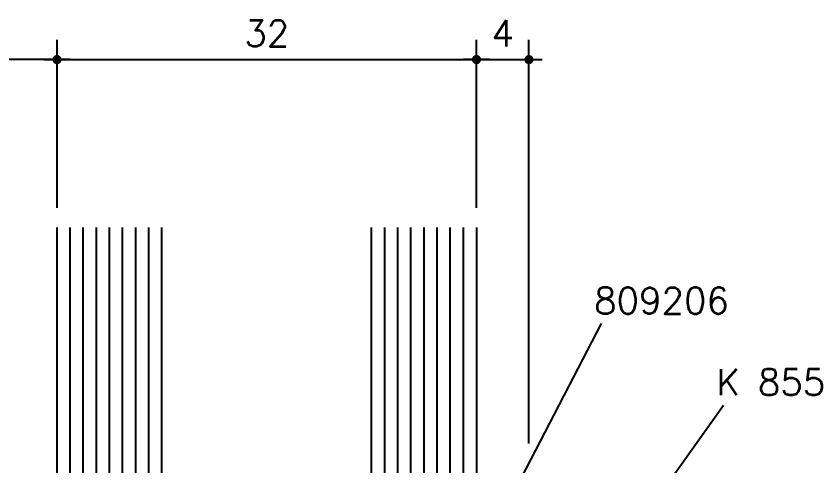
# Model space of a CAD drawing. Extents: x 0 to 4131, y -1600 to 527.
# Drawn here: x 266.8 to 328.3, y -224.5 to -190.2 of the extents above; entities that cross this region are included whole.
import ezdxf

# ---------------------------------------------------------------- set-up
doc = ezdxf.new("R2010")
doc.units = 0
doc.header["$LTSCALE"] = 7.5
doc.header["$MEASUREMENT"] = 0
doc.layers.get('0').update_dxf_attribs({"linetype": 'CONTINUOUS'})
doc.layers.get('DEFPOINTS').update_dxf_attribs({"linetype": 'CONTINUOUS'})
for name, color, linetype in [('QUOTE', 254, 'CONTINUOUS'), ('TRATTEGGI', 140, 'CONTINUOUS'), ('VETRO', 6, 'CONTINUOUS')]:
    doc.layers.add(name, color=color, linetype=linetype)
doc.styles.get("Standard").update_dxf_attribs({"font": 'romans.shx'})
doc.dimstyles.new('SCALA_1-1$0', dxfattribs={"dimtxt": 2, "dimasz": 1, "dimexe": 1.5, "dimexo": 1.5, "dimgap": 1, "dimtad": 3, "dimdsep": 46, "dimtxsty": 'Standard', "dimblk1": 'PUNTO', "dimblk2": 'PUNTO', "dimsah": 1, "dimcen": 0.09, "dimclrt": 2, "dimadec": 0, "dimazin": 0, "dimtfac": 0.7, "dimtmove": 0, "dimatfit": 3, "dimldrblk": 'PUNTO', "dimfxl": 1, "dimtolj": 2, "dimarcsym": 0})

# ---------------------------------------------------------------- blocks, each defined once
blk = doc.blocks.new('PUNTO')
blk.add_line((-1, 0), (1, 0))
at = {"const_width": 0.35}
blk.add_lwpolyline([(-0.175, 0, 1), (0.175, 0, 1)], format="xyb", close=True, dxfattribs=at)
blk = doc.blocks.new('*D127')
at = {"layer": 'DEFPOINTS', "color": 0, "transparency": 16777216}
for p in [(301.964, -193.534), (269.964, -206.324), (301.964, -206.324)]:
    blk.add_point(p, dxfattribs=at)
at = {"layer": 'QUOTE', "color": 0, "lineweight": -2, "transparency": 16777216}
for p, q in [((269.964, -204.824), (269.964, -192.034)), ((301.964, -204.824), (301.964, -192.034)), ((270.964, -193.534), (300.964, -193.534))]:
    blk.add_line(p, q, dxfattribs=at)
at = {"layer": 'QUOTE', "color": 0, "lineweight": -2, "transparency": 16777216, "rotation": 180}
blk.add_blockref('PUNTO', (269.964, -193.534), dxfattribs=at)
at = {"layer": 'QUOTE', "color": 0, "lineweight": -2, "transparency": 16777216}
blk.add_blockref('PUNTO', (301.964, -193.534), dxfattribs=at)
at = {"layer": 'QUOTE', "color": 2, "transparency": 16777216, "insert": (285.964, -191.534), "char_height": 2, "attachment_point": 5}
blk.add_mtext('\\A2;32', dxfattribs=at)
blk = doc.blocks.new('*D128')
at = {"layer": 'DEFPOINTS', "color": 0, "transparency": 16777216}
for p in [(305.964, -193.534), (301.964, -206.324), (305.964, -224.307)]:
    blk.add_point(p, dxfattribs=at)
at = {"layer": 'QUOTE', "color": 0, "lineweight": -2, "transparency": 16777216}
for p, q in [((301.964, -204.824), (301.964, -192.034)), ((305.964, -222.807), (305.964, -192.034)), ((302.964, -193.534), (304.964, -193.534))]:
    blk.add_line(p, q, dxfattribs=at)
at = {"layer": 'QUOTE', "color": 0, "lineweight": -2, "transparency": 16777216, "rotation": 180}
blk.add_blockref('PUNTO', (301.964, -193.534), dxfattribs=at)
at = {"layer": 'QUOTE', "color": 0, "lineweight": -2, "transparency": 16777216}
blk.add_blockref('PUNTO', (305.964, -193.534), dxfattribs=at)
at = {"layer": 'QUOTE', "color": 2, "transparency": 16777216, "insert": (303.964, -191.534), "char_height": 2, "attachment_point": 5}
blk.add_mtext('\\A2;4', dxfattribs=at)
blk = doc.blocks.new('*D129')
at = {"layer": 'DEFPOINTS', "color": 0, "transparency": 16777216}
for p in [(255.905, -193.534), (269.964, -206.324), (255.905, -223.493)]:
    blk.add_point(p, dxfattribs=at)
at = {"layer": 'QUOTE', "color": 0, "lineweight": -2, "transparency": 16777216}
for p, q in [((255.905, -221.993), (255.905, -192.034)), ((269.964, -204.824), (269.964, -192.034)), ((268.964, -193.534), (256.905, -193.534))]:
    blk.add_line(p, q, dxfattribs=at)
at = {"layer": 'QUOTE', "color": 0, "lineweight": -2, "transparency": 16777216, "rotation": 180}
blk.add_blockref('PUNTO', (255.905, -193.534), dxfattribs=at)
at = {"layer": 'QUOTE', "color": 0, "lineweight": -2, "transparency": 16777216}
blk.add_blockref('PUNTO', (269.964, -193.534), dxfattribs=at)
at = {"layer": 'QUOTE', "color": 2, "transparency": 16777216, "insert": (262.935, -191.534), "char_height": 2, "attachment_point": 5}
blk.add_mtext('\\A2;14', dxfattribs=at)

msp = doc.modelspace()

# ---------------------------------------------------------------- linework, layer by layer
at = {"layer": 'QUOTE'}
for p, q in [((304.6116, -226.9131), (311.4907, -213.6604)), ((313.9295, -229.491), (320.8087, -219.8676))]:
    msp.add_line(p, q, dxfattribs=at)
at = {"layer": 'TRATTEGGI'}
for p, q in [((270.9644, -238.9929), (270.9644, -206.3236)), ((271.9644, -238.9929), (271.9644, -206.3236)), ((272.9644, -238.9929), (272.9644, -206.3236)), ((273.9644, -238.9929), (273.9644, -206.3236)), ((274.9644, -238.9929), (274.9644, -206.3236)), ((275.9644, -238.9929), (275.9644, -206.3236)), ((276.9644, -238.9929), (276.9644, -206.3236)), ((294.9644, -238.9929), (294.9644, -206.3236)), ((295.9644, -238.9929), (295.9644, -206.3236)), ((296.9644, -238.9929), (296.9644, -206.3236)), ((297.9644, -238.9929), (297.9644, -206.3236)), ((298.9644, -238.9929), (298.9644, -206.3236)), ((299.9644, -238.9929), (299.9644, -206.3236)), ((300.9644, -238.9929), (300.9644, -206.3236))]:
    msp.add_line(p, q, dxfattribs=at)
at = {"layer": 'VETRO'}
for p, q in [((277.9644, -238.9929), (277.9644, -206.3236)), ((293.9644, -238.9929), (293.9644, -206.3236))]:
    msp.add_line(p, q, dxfattribs=at)
msp.add_lwpolyline([(301.9644, -206.3236), (301.9644, -237.9929), (300.9644, -238.9929), (270.9644, -238.9929), (269.9644, -237.9929), (269.9644, -206.3236)], dxfattribs=at)

# ---------------------------------------------------------------- texts
at = {"layer": 'QUOTE', "color": 2}
for s, p in [('809206', (310.9384, -212.9162)), ('K 855', (320.2564, -219.1234))]:
    msp.add_text(s, height=2, dxfattribs=at).set_placement(p)

# ---------------------------------------------------------------- dimensions: what is measured, and where the dimension line sits
at = {"layer": 'QUOTE'}
dim = msp.add_linear_dim(base=(255.9047, -193.5337), p1=(269.9644, -206.3236), p2=(255.9047, -223.4929), dimstyle='SCALA_1-1$0', override={"dimdec": 0}, dxfattribs=at)
dim.commit()
dim.dimension.update_dxf_attribs({"geometry": '*D129', "text_midpoint": (262.9346, -191.5337)})
for base, p1, p2, picture, middle in [((301.9644, -193.5337), (269.9644, -206.3236), (301.9644, -206.3236), '*D127', (285.9644, -191.5337)), ((305.9645, -193.5337), (301.9644, -206.3236), (305.9645, -224.3067), '*D128', (303.9644, -191.5337))]:
    dim = msp.add_linear_dim(base=base, p1=p1, p2=p2, dimstyle='SCALA_1-1$0', dxfattribs=at)
    dim.commit()
    dim.dimension.update_dxf_attribs({"geometry": picture, "text_midpoint": middle})

doc.saveas('drawing.dxf')
